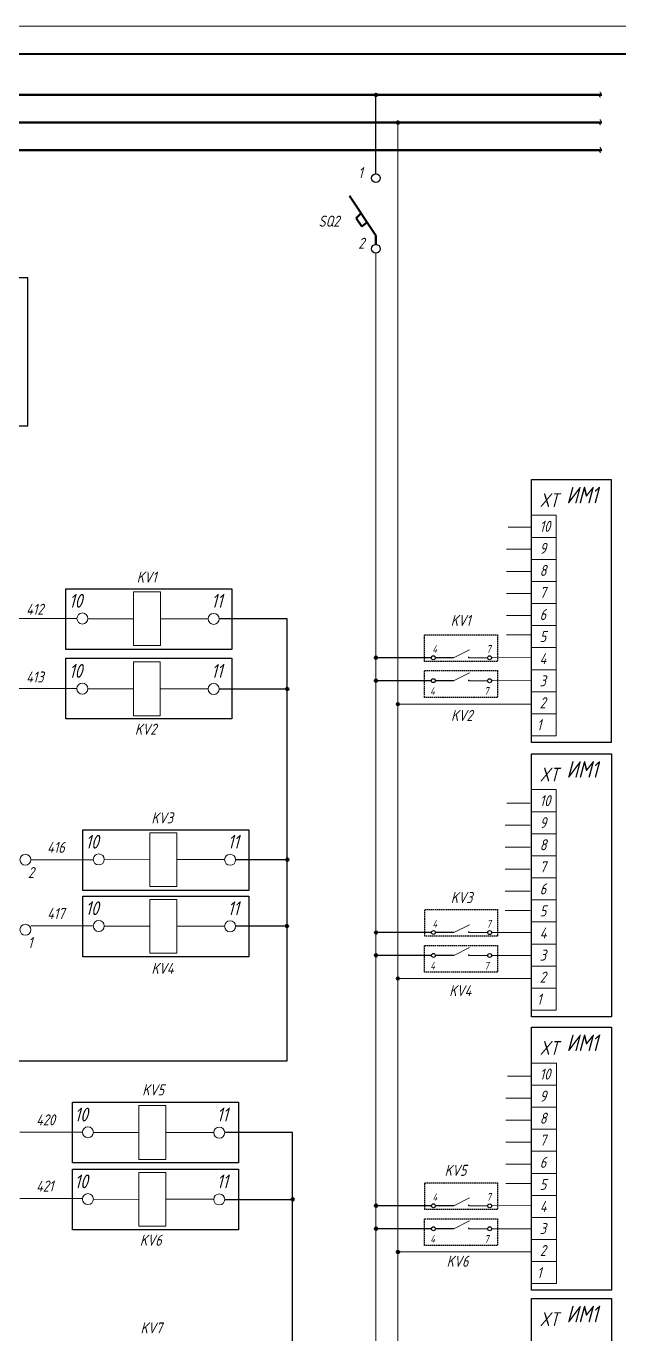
# Model space of a CAD drawing. Header units: millimetres. Extents: x -14 to 2659, y -2986 to -401.
# Drawn here: x 176.3 to 283.8, y -1888.5 to -1651.4 of the extents above; entities that cross this region are included whole.
import ezdxf

# ---------------------------------------------------------------- set-up
doc = ezdxf.new("R2010")
doc.units = ezdxf.units.MM
doc.linetypes.add('HIDDEN', pattern=[0.375, 0.25, -0.125])
doc.layers.get('0').update_dxf_attribs({"lineweight": 20})
doc.layers.add('MAIN', color=7, linetype='Continuous', lineweight=50)
doc.styles.add('GOST тип А', font='GOST_A.TTF', dxfattribs={"oblique": 15})

msp = doc.modelspace()

# ---------------------------------------------------------------- linework, layer by layer
at = {"linetype": 'Continuous'}
for p, q in [((-14.24325, -1651.36405), (497.00702, -1651.36405)), ((243.7621, -1668.84404), (243.7621, -1922.79708)), ((239.76386, -1918.47704), (239.7621, -1692.52794)), ((267.9914, -1742.2216), (263.7414, -1742.2216)), ((267.9914, -1746.2216), (263.42884, -1746.2216)), ((267.9914, -1750.2216), (263.42884, -1750.2216)), ((200.66966, -1753.94115), (195.7954, -1753.94115)), ((263.42884, -1754.2216), (267.9914, -1754.2216)), ((195.7954, -1758.81541), (187.53584, -1758.80748)), ((200.66966, -1758.80544), (209.35255, -1758.80544)), ((263.42884, -1758.2216), (267.9914, -1758.2216)), ((263.42884, -1761.7216), (267.9914, -1761.7216)), ((260.73177, -1765.88741), (267.96564, -1765.84814)), ((200.66376, -1766.65067), (195.7895, -1766.65067)), ((195.7895, -1771.52493), (187.52994, -1771.51699)), ((200.66376, -1771.51496), (209.34665, -1771.51496)), ((243.7621, -1774.29954), (267.96564, -1774.29954)), ((267.7414, -1792.2216), (263.4914, -1792.2216)), ((267.7414, -1796.2216), (263.17884, -1796.2216)), ((203.63965, -1797.62659), (198.7654, -1797.62659)), ((267.7414, -1800.2216), (263.17884, -1800.2216)), ((177.20066, -1802.50976), (188.51621, -1802.50976)), ((198.7654, -1802.50084), (190.50583, -1802.49291)), ((203.63965, -1802.49088), (212.32254, -1802.49088)), ((263.17884, -1804.2216), (267.7414, -1804.2216)), ((263.17884, -1808.2216), (267.7414, -1808.2216)), ((203.63965, -1809.68715), (198.7654, -1809.68715)), ((263.17884, -1811.7216), (267.7414, -1811.7216)), ((177.20066, -1814.50976), (188.50669, -1814.50976)), ((198.7654, -1814.56141), (190.50583, -1814.55347)), ((203.63965, -1814.55144), (212.32254, -1814.55144)), ((260.7536, -1815.70956), (267.98747, -1815.67029)), ((243.7621, -1824.04385), (267.98747, -1824.04385)), ((267.8664, -1841.7216), (263.6164, -1841.7216)), ((267.8664, -1845.7216), (263.30384, -1845.7216)), ((201.66453, -1847.09164), (196.79028, -1847.09164)), ((267.8664, -1849.7216), (263.30384, -1849.7216)), ((175.20956, -1851.92634), (186.52511, -1851.92634)), ((196.79028, -1851.9659), (188.53071, -1851.95796)), ((201.66453, -1851.95593), (210.34742, -1851.95593)), ((263.30384, -1853.7216), (267.8664, -1853.7216)), ((263.30384, -1857.7216), (267.8664, -1857.7216)), ((201.66453, -1859.21309), (196.79028, -1859.21309)), ((263.30384, -1861.2216), (267.8664, -1861.2216)), ((175.20956, -1863.92634), (186.53782, -1863.92634)), ((196.79028, -1864.08734), (188.53071, -1864.07941)), ((201.66453, -1864.07738), (210.34742, -1864.07738)), ((260.75754, -1865.25781), (267.99141, -1865.21854)), ((243.7621, -1873.62046), (267.99141, -1873.62046))]:
    msp.add_line(p, q, dxfattribs=at)
at = {"linetype": 'Continuous', "lineweight": 40}
msp.add_line((5.75675, -1656.36405), (492.00702, -1656.36405), dxfattribs=at)
at = {"color": 7, "lineweight": -3}
for p, q in [((239.76217, -1678.12794), (239.7621, -1664.0523)), ((223.66604, -1758.82983), (211.35225, -1758.82983)), ((223.66604, -1838.96027), (223.66604, -1758.82983)), ((249.82034, -1765.88012), (239.7621, -1765.88012)), ((256.62119, -1765.89272), (256.62119, -1765.70099)), ((249.82034, -1770.0429), (239.7621, -1770.0429)), ((256.62119, -1770.0555), (256.62119, -1769.86377)), ((211.34635, -1771.53934), (223.66604, -1771.53934)), ((214.30385, -1802.4716), (223.70039, -1802.4789)), ((214.32012, -1814.51072), (223.62353, -1814.51072)), ((249.84217, -1815.70228), (239.78393, -1815.70228)), ((256.64302, -1815.71488), (256.64302, -1815.52315)), ((249.84217, -1819.86506), (239.78393, -1819.86506)), ((256.64302, -1819.87766), (256.64302, -1819.68592)), ((139.79523, -1838.96027), (223.66604, -1838.96027)), ((224.66091, -1851.98031), (212.34712, -1851.98031)), ((224.66091, -1936.4716), (224.66091, -1851.98031)), ((212.34123, -1864.09914), (224.66091, -1864.09914)), ((249.84611, -1865.25053), (239.78786, -1865.25053)), ((256.64696, -1865.26313), (256.64696, -1865.0714)), ((249.84611, -1869.41331), (239.78786, -1869.41331)), ((256.64696, -1869.42591), (256.64696, -1869.23417))]:
    msp.add_line(p, q, dxfattribs=at)
at = {"linetype": 'Continuous', "lineweight": 30}
for p, q in [((176.62722, -1697.00833), (145.58612, -1697.00833)), ((176.62722, -1723.84173), (176.62722, -1697.00833)), ((145.58612, -1723.84173), (176.62722, -1723.84173))]:
    msp.add_line(p, q, dxfattribs=at)
at = {"color": 7, "linetype": 'Continuous'}
for p, q in [((282.44671, -1733.54954), (267.96564, -1733.54954)), ((282.44671, -1733.54954), (267.96564, -1733.54954)), ((282.44671, -1733.54954), (267.96564, -1733.54954)), ((282.44671, -1733.54954), (267.96564, -1733.54954)), ((282.44671, -1733.54954), (267.96564, -1733.54954)), ((267.96564, -1733.54954), (267.96564, -1741.54954)), ((267.96564, -1740.04954), (272.46564, -1740.04954)), ((272.46564, -1740.04954), (272.46564, -1780.04954)), ((267.96564, -1744.04954), (272.46564, -1744.04954)), ((267.96564, -1748.04954), (272.46564, -1748.04954)), ((267.96564, -1752.04954), (272.46564, -1752.04954)), ((195.7954, -1753.94115), (200.66966, -1753.94115)), ((195.7954, -1758.81541), (195.7954, -1753.94115)), ((200.66966, -1763.68967), (200.66966, -1753.94115)), ((267.96564, -1756.04954), (272.46564, -1756.04954)), ((195.7954, -1763.68967), (195.7954, -1758.81541)), ((267.96564, -1760.04954), (272.46564, -1760.04954)), ((195.7954, -1763.68967), (200.66966, -1763.68967)), ((200.66966, -1763.68967), (195.7954, -1763.68967)), ((267.96564, -1764.04954), (272.46564, -1764.04954)), ((253.85558, -1765.89501), (256.72358, -1764.46101)), ((256.62119, -1765.89272), (260.01778, -1765.89272)), ((257.54474, -1765.89272), (258.94474, -1765.89272)), ((195.7895, -1766.65067), (200.66376, -1766.65067)), ((195.7895, -1771.52493), (195.7895, -1766.65067)), ((200.66376, -1776.39918), (200.66376, -1766.65067)), ((253.85558, -1770.05779), (256.72358, -1768.62379)), ((267.96564, -1774.54954), (267.96564, -1766.54954)), ((267.96564, -1768.04954), (272.46564, -1768.04954)), ((256.62119, -1770.0555), (260.01778, -1770.0555)), ((257.54474, -1770.0555), (258.94474, -1770.0555)), ((195.7895, -1776.39918), (195.7895, -1771.52493)), ((267.96564, -1772.04954), (272.46564, -1772.04954)), ((195.7895, -1776.39918), (200.66376, -1776.39918)), ((200.66376, -1776.39918), (195.7895, -1776.39918)), ((267.96564, -1776.04954), (272.46564, -1776.04954)), ((272.46564, -1780.04954), (267.96564, -1780.04954)), ((282.46854, -1783.29385), (267.98747, -1783.29385)), ((282.46854, -1783.29385), (267.98747, -1783.29385)), ((282.46854, -1783.29385), (267.98747, -1783.29385)), ((282.46854, -1783.29385), (267.98747, -1783.29385)), ((282.46854, -1783.29385), (267.98747, -1783.29385)), ((267.98747, -1783.29385), (267.98747, -1791.29385)), ((267.98747, -1789.79385), (272.48747, -1789.79385)), ((267.98747, -1789.79385), (267.98747, -1793.79385)), ((272.48747, -1789.79385), (272.48747, -1829.79385)), ((267.98747, -1793.79385), (272.48747, -1793.79385)), ((198.7654, -1797.62659), (203.63965, -1797.62659)), ((198.7654, -1802.50084), (198.7654, -1797.62659)), ((203.63965, -1807.3751), (203.63965, -1797.62659)), ((267.98747, -1797.79385), (272.48747, -1797.79385)), ((267.98747, -1801.79385), (272.48747, -1801.79385)), ((198.7654, -1807.3751), (198.7654, -1802.50084)), ((267.98747, -1805.79385), (272.48747, -1805.79385)), ((198.7654, -1807.3751), (203.63965, -1807.3751)), ((203.63965, -1807.3751), (198.7654, -1807.3751)), ((198.7654, -1809.68715), (203.63965, -1809.68715)), ((198.7654, -1814.56141), (198.7654, -1809.68715)), ((203.63965, -1819.43566), (203.63965, -1809.68715)), ((267.98747, -1809.79385), (272.48747, -1809.79385)), ((267.98747, -1813.79385), (272.48747, -1813.79385)), ((198.7654, -1819.43566), (198.7654, -1814.56141)), ((253.8774, -1815.71717), (256.74541, -1814.28317)), ((256.64302, -1815.71488), (260.0396, -1815.71488)), ((257.56656, -1815.71488), (258.96656, -1815.71488)), ((253.8774, -1819.87995), (256.74541, -1818.44594)), ((267.98747, -1824.29385), (267.98747, -1816.29385)), ((267.98747, -1817.79385), (272.48747, -1817.79385)), ((198.7654, -1819.43566), (203.63965, -1819.43566)), ((203.63965, -1819.43566), (198.7654, -1819.43566)), ((256.64302, -1819.87766), (260.0396, -1819.87766)), ((257.56656, -1819.87766), (258.96656, -1819.87766)), ((267.98747, -1821.79385), (272.48747, -1821.79385)), ((267.98747, -1825.79385), (272.48747, -1825.79385)), ((272.48747, -1829.79385), (267.98747, -1829.79385)), ((282.47248, -1832.87046), (267.99141, -1832.87046)), ((282.47248, -1832.87046), (267.99141, -1832.87046)), ((282.47248, -1832.87046), (267.99141, -1832.87046)), ((282.47248, -1832.87046), (267.99141, -1832.87046)), ((282.47248, -1832.87046), (267.99141, -1832.87046)), ((267.99141, -1832.87046), (267.99141, -1840.87046)), ((267.99141, -1839.37046), (272.49141, -1839.37046)), ((267.99141, -1839.37046), (267.99141, -1843.37046)), ((272.49141, -1839.37046), (272.49141, -1879.37046)), ((267.99141, -1843.37046), (272.49141, -1843.37046)), ((196.79028, -1847.09164), (201.66453, -1847.09164)), ((196.79028, -1851.9659), (196.79028, -1847.09164)), ((201.66453, -1856.84015), (201.66453, -1847.09164)), ((267.99141, -1847.37046), (272.49141, -1847.37046)), ((267.99141, -1851.37046), (272.49141, -1851.37046)), ((196.79028, -1856.84015), (196.79028, -1851.9659)), ((267.99141, -1855.37046), (272.49141, -1855.37046)), ((196.79028, -1856.84015), (201.66453, -1856.84015)), ((201.66453, -1856.84015), (196.79028, -1856.84015)), ((196.79028, -1859.21309), (201.66453, -1859.21309)), ((196.79028, -1864.08734), (196.79028, -1859.21309)), ((201.66453, -1868.9616), (201.66453, -1859.21309)), ((267.99141, -1859.37046), (272.49141, -1859.37046)), ((267.99141, -1863.37046), (272.49141, -1863.37046)), ((196.79028, -1868.9616), (196.79028, -1864.08734)), ((253.88134, -1865.26542), (256.74935, -1863.83142)), ((256.64696, -1865.26313), (260.04354, -1865.26313)), ((257.5705, -1865.26313), (258.9705, -1865.26313)), ((267.99141, -1873.87046), (267.99141, -1865.87046)), ((253.88134, -1869.4282), (256.74935, -1867.99419)), ((267.99141, -1867.37046), (272.49141, -1867.37046)), ((196.79028, -1868.9616), (201.66453, -1868.9616)), ((201.66453, -1868.9616), (196.79028, -1868.9616)), ((256.64696, -1869.42591), (260.04354, -1869.42591)), ((257.5705, -1869.42591), (258.9705, -1869.42591)), ((267.99141, -1871.37046), (272.49141, -1871.37046)), ((267.99141, -1875.37046), (272.49141, -1875.37046)), ((272.49141, -1879.37046), (267.99141, -1879.37046)), ((282.47248, -1882.04708), (267.99141, -1882.04708)), ((282.47248, -1882.04708), (267.99141, -1882.04708)), ((282.47248, -1882.04708), (267.99141, -1882.04708)), ((282.47248, -1882.04708), (267.99141, -1882.04708)), ((282.47248, -1882.04708), (267.99141, -1882.04708)), ((267.99141, -1882.04708), (267.99141, -1890.04708))]:
    msp.add_line(p, q, dxfattribs=at)
at = {"color": 7, "linetype": 'Continuous', "lineweight": 30}
for p, q in [((267.96564, -1781.24915), (267.96564, -1733.54954)), ((267.96564, -1733.54954), (282.44671, -1733.54954)), ((282.44671, -1733.54954), (282.44671, -1781.24915)), ((282.44671, -1781.24915), (267.96564, -1781.24915)), ((267.98747, -1830.99345), (267.98747, -1783.29385)), ((267.98747, -1783.29385), (282.46854, -1783.29385)), ((282.46854, -1783.29385), (282.46854, -1830.99345)), ((282.46854, -1830.99345), (267.98747, -1830.99345)), ((267.99141, -1880.57006), (267.99141, -1832.87046)), ((267.99141, -1832.87046), (282.47248, -1832.87046)), ((282.47248, -1832.87046), (282.47248, -1880.57006)), ((282.47248, -1880.57006), (267.99141, -1880.57006)), ((267.99141, -1929.74669), (267.99141, -1882.04708)), ((267.99141, -1882.04708), (282.47248, -1882.04708)), ((282.47248, -1882.04708), (282.47248, -1929.74669))]:
    msp.add_line(p, q, dxfattribs=at)
for p, q in [((174.85332, -1758.76602), (185.5367, -1758.76602)), ((260.73174, -1770.0555), (267.96564, -1770.03528)), ((260.75356, -1819.87766), (267.98747, -1819.85743)), ((260.7575, -1869.42591), (267.99141, -1869.40568))]:
    msp.add_line(p, q)
at = {"color": 7}
msp.add_line((174.85332, -1771.46447), (185.49913, -1771.46447), dxfattribs=at)
at = {"color": 7, "lineweight": -3}
for points in [[(183.5157, -1753.37971), (213.6349, -1753.37971), (213.6349, -1764.37614), (183.5157, -1764.37614)], [(183.5157, -1765.97098), (213.6349, -1765.97098), (213.6349, -1776.96741), (183.5157, -1776.96741)], [(186.58661, -1797.07745), (216.70581, -1797.07745), (216.70581, -1808.07388), (186.58661, -1808.07388)], [(186.58661, -1809.09943), (216.70581, -1809.09943), (216.70581, -1820.09585), (186.58661, -1820.09585)], [(184.70902, -1846.46342), (214.82822, -1846.46342), (214.82822, -1857.45985), (184.70902, -1857.45985)], [(184.70902, -1858.6155), (214.82822, -1858.6155), (214.82822, -1869.61193), (184.70902, -1869.61193)]]:
    msp.add_lwpolyline(points, close=True, dxfattribs=at)
at = {"color": 7, "linetype": 'HIDDEN', "lineweight": -3}
for points in [[(248.58772, -1761.70409), (261.81845, -1761.70409), (261.81845, -1766.55262), (248.58772, -1766.55262)], [(248.5733, -1768.22166), (261.80403, -1768.22166), (261.80403, -1773.07018), (248.5733, -1773.07018)], [(248.60954, -1811.52625), (261.84027, -1811.52625), (261.84027, -1816.37477), (248.60954, -1816.37477)], [(248.59513, -1818.04382), (261.82586, -1818.04382), (261.82586, -1822.89234), (248.59513, -1822.89234)], [(248.61348, -1861.0745), (261.84421, -1861.0745), (261.84421, -1865.92302), (248.61348, -1865.92302)], [(248.59907, -1867.59207), (261.8298, -1867.59207), (261.8298, -1872.44059), (248.59907, -1872.44059)]]:
    msp.add_lwpolyline(points, close=True, dxfattribs=at)
at = {"lineweight": 50, "ltscale": 0.5}
for centre in [(239.7621, -1663.84404), (243.7621, -1668.84404), (239.7733, -1765.87458), (239.76255, -1770.04047), (223.67777, -1771.54196), (243.75955, -1774.29803), (223.71212, -1802.48152), (223.63526, -1814.51334), (239.79513, -1815.69673), (239.78437, -1819.86263), (243.76208, -1824.0409), (224.67264, -1864.10176), (239.79907, -1865.24498), (239.78831, -1869.41088), (243.7621, -1873.62046)]:
    msp.add_circle(centre, 0.20826, dxfattribs=at)
at = {"linetype": 'Continuous'}
for centre in [(186.5367, -1758.76602), (210.35225, -1758.82983), (186.5308, -1771.47554), (210.34635, -1771.53934), (189.50669, -1802.45146), (213.32224, -1802.51526), (189.50669, -1814.51202), (213.32224, -1814.57582), (187.53157, -1851.91651), (211.34712, -1851.98031), (187.53157, -1864.03796), (211.34712, -1864.10176)]:
    msp.add_circle(centre, 1, dxfattribs=at)
at = {"color": 7, "linetype": 'Continuous'}
for centre in [(176.20066, -1802.50976), (176.20066, -1815.20821)]:
    msp.add_circle(centre, 1, dxfattribs=at)
at = {"layer": 'MAIN', "color": 7, "linetype": 'Continuous', "lineweight": 50}
for p, q in [((107.4185, -1663.84404), (280.76711, -1663.84404)), ((107.4185, -1668.84404), (280.76711, -1668.84404)), ((107.4185, -1673.84404), (280.76711, -1673.84404)), ((239.76217, -1689.32794), (234.96217, -1682.12794)), ((237.10369, -1685.30207), (236.15695, -1686.16162)), ((237.19707, -1687.71876), (236.15821, -1686.16048)), ((238.15315, -1686.87626), (237.19707, -1687.71876)), ((239.76217, -1689.32794), (239.76217, -1690.92794)), ((239.76217, -1690.92794), (239.76217, -1690.12794))]:
    msp.add_line(p, q, dxfattribs=at)
at = {"layer": 'MAIN', "color": 7, "linetype": 'Continuous', "lineweight": -3}
for p, q in [((239.7621, -1663.4367), (239.7621, -1663.4367)), ((243.7621, -1668.4367), (243.7621, -1668.4367)), ((239.7733, -1765.46724), (239.7733, -1765.46724)), ((243.75955, -1773.89069), (243.75955, -1773.89069)), ((239.79513, -1815.2894), (239.79513, -1815.2894)), ((243.76208, -1823.63356), (243.76208, -1823.63356)), ((239.79907, -1864.83765), (239.79907, -1864.83765)), ((243.7621, -1873.21312), (243.7621, -1873.21312))]:
    msp.add_line(p, q, dxfattribs=at)
at = {"layer": 'MAIN', "color": 7, "linetype": 'Continuous', "lineweight": -2}
for p, q in [((253.85558, -1765.89501), (250.53438, -1765.88012)), ((253.85558, -1770.05779), (250.53438, -1770.0429)), ((253.8774, -1815.71717), (250.5562, -1815.70228)), ((253.8774, -1819.87995), (250.5562, -1819.86506)), ((253.88134, -1865.26542), (250.56014, -1865.25053)), ((253.88134, -1869.4282), (250.56014, -1869.41331))]:
    msp.add_line(p, q, dxfattribs=at)
for centre in [(239.76217, -1678.92794), (239.76217, -1691.72794)]:
    msp.add_circle(centre, 0.8, dxfattribs=at)
at = {"layer": 'MAIN', "color": 7, "linetype": 'Continuous', "lineweight": -3}
for centre in [(250.17736, -1765.88012), (260.37476, -1765.88741), (250.17736, -1770.0429), (260.37476, -1770.05018), (250.19919, -1815.70228), (260.39658, -1815.70956), (250.19919, -1819.86506), (260.39658, -1819.87234), (250.20312, -1865.25053), (260.40052, -1865.25781), (250.20312, -1869.41331), (260.40052, -1869.42059)]:
    msp.add_circle(centre, 0.35702, dxfattribs=at)

# ---------------------------------------------------------------- texts
at = {"linetype": 'Continuous', "style": 'GOST тип А', "oblique": 15}
for s, height, p in [('ИМ1', 3, (274.30032, -1737.88178)), ('10', 2.5, (184.12446, -1756.80544)), ('11', 2.5, (209.91966, -1756.80544)), ('4', 1.4, (250.00263, -1764.98926)), ('7', 1.4, (259.80263, -1764.98926)), ('10', 2.5, (184.11857, -1769.51496)), ('11', 2.5, (209.91376, -1769.51496)), ('4', 1.4, (249.59624, -1772.60684)), ('7', 1.4, (259.39624, -1772.60684)), ('ИМ1', 3, (274.32214, -1787.62609)), ('416', 2, (180.13603, -1801.25976)), ('10', 2.5, (187.09446, -1800.49088)), ('11', 2.5, (212.88965, -1800.49088)), ('417', 2, (180.13603, -1813.25976)), ('10', 2.5, (187.09446, -1812.55144)), ('11', 2.5, (212.88965, -1812.55144)), ('4', 1.4, (250.02445, -1814.81142)), ('7', 1.4, (259.82445, -1814.81142)), ('4', 1.4, (249.61806, -1822.429)), ('7', 1.4, (259.41806, -1822.429)), ('ИМ1', 3, (274.32608, -1837.2027)), ('420', 2, (178.14493, -1850.67634)), ('10', 2.5, (185.11934, -1849.95593)), ('11', 2.5, (210.91453, -1849.95593)), ('421', 2, (178.14493, -1862.67634)), ('10', 2.5, (185.11934, -1862.07738)), ('11', 2.5, (210.91453, -1862.07738)), ('4', 1.4, (250.02839, -1864.35967)), ('7', 1.4, (259.82839, -1864.35967)), ('4', 1.4, (249.622, -1871.97725)), ('7', 1.4, (259.422, -1871.97725)), ('ИМ1', 3, (274.32608, -1886.37932))]:
    msp.add_text(s, height=height, dxfattribs=at).set_placement(p)
at = {"color": 7, "linetype": 'Continuous', "style": 'GOST тип А', "oblique": 15}
for s, height, p in [('XT', 2.5, (269.46564, -1738.54954)), ('10', 2, (269.46564, -1743.04954)), ('9', 2, (269.46564, -1747.04954)), ('8', 2, (269.46564, -1751.04954)), ('KV1', 2, (196.39189, -1752.25787)), ('7', 2, (269.46564, -1755.04954)), ('412', 2, (176.33791, -1758.09505)), ('KV1', 2, (253.34521, -1760.11177)), ('6', 2, (269.46564, -1759.04954)), ('5', 2, (269.46564, -1763.04954)), ('4', 2, (269.46564, -1767.04954)), ('413', 2, (176.33791, -1770.37039)), ('3', 2, (269.46564, -1771.04954)), ('2', 2, (269.46564, -1775.04954)), ('KV2', 2, (253.40431, -1777.34722)), ('KV2', 2, (196.06381, -1779.83523)), ('1', 2, (268.96564, -1779.04954)), ('XT', 2.5, (269.48747, -1788.29385)), ('10', 2, (269.48747, -1792.79385)), ('KV3', 2, (199.04313, -1795.92169)), ('9', 2, (269.48747, -1796.79385)), ('8', 2, (269.48747, -1800.79385)), ('2', 2, (176.6595, -1805.82837)), ('7', 2, (269.48747, -1804.79385)), ('KV3', 2, (253.35674, -1810.35721)), ('6', 2, (269.48747, -1808.79385)), ('5', 2, (269.48747, -1812.79385)), ('4', 2, (269.48747, -1816.79385)), ('1', 2, (176.6595, -1818.52682)), ('3', 2, (269.48747, -1820.79385)), ('KV4', 2, (199.05983, -1823.20655)), ('2', 2, (269.48747, -1824.79385)), ('KV4', 2, (253.06776, -1827.24645)), ('1', 2, (268.98747, -1828.79385)), ('XT', 2.5, (269.49141, -1837.87046)), ('10', 2, (269.49141, -1842.37046)), ('KV5', 2, (197.39544, -1845.23337)), ('9', 2, (269.49141, -1846.37046)), ('8', 2, (269.49141, -1850.37046)), ('7', 2, (269.49141, -1854.37046)), ('6', 2, (269.49141, -1858.37046)), ('KV5', 2, (252.23825, -1859.82049)), ('5', 2, (269.49141, -1862.37046)), ('4', 2, (269.49141, -1866.37046)), ('3', 2, (269.49141, -1870.37046)), ('KV6', 2, (196.96216, -1872.49313)), ('2', 2, (269.49141, -1874.37046)), ('KV6', 2, (252.59357, -1876.31101)), ('1', 2, (268.99141, -1878.37046)), ('XT', 2.5, (269.49141, -1887.04708)), ('KV7', 2, (197.07884, -1888.40393))]:
    msp.add_text(s, height=height, dxfattribs=at).set_placement(p)
at = {"layer": 'MAIN', "color": 7, "linetype": 'Continuous', "lineweight": -3, "style": 'GOST тип А', "oblique": 15}
for p in [(281.76711, -1664.84404), (281.76711, -1669.84404), (281.76711, -1674.84404)]:
    msp.add_text('~', height=2.5, rotation=90, dxfattribs=at).set_placement(p)
for s, p in [('1', (236.56217, -1678.92794)), ('SQ2', (229.36217, -1687.72794)), ('2', (236.56217, -1691.72794))]:
    msp.add_text(s, height=2, dxfattribs=at).set_placement(p)

doc.saveas('drawing.dxf')
